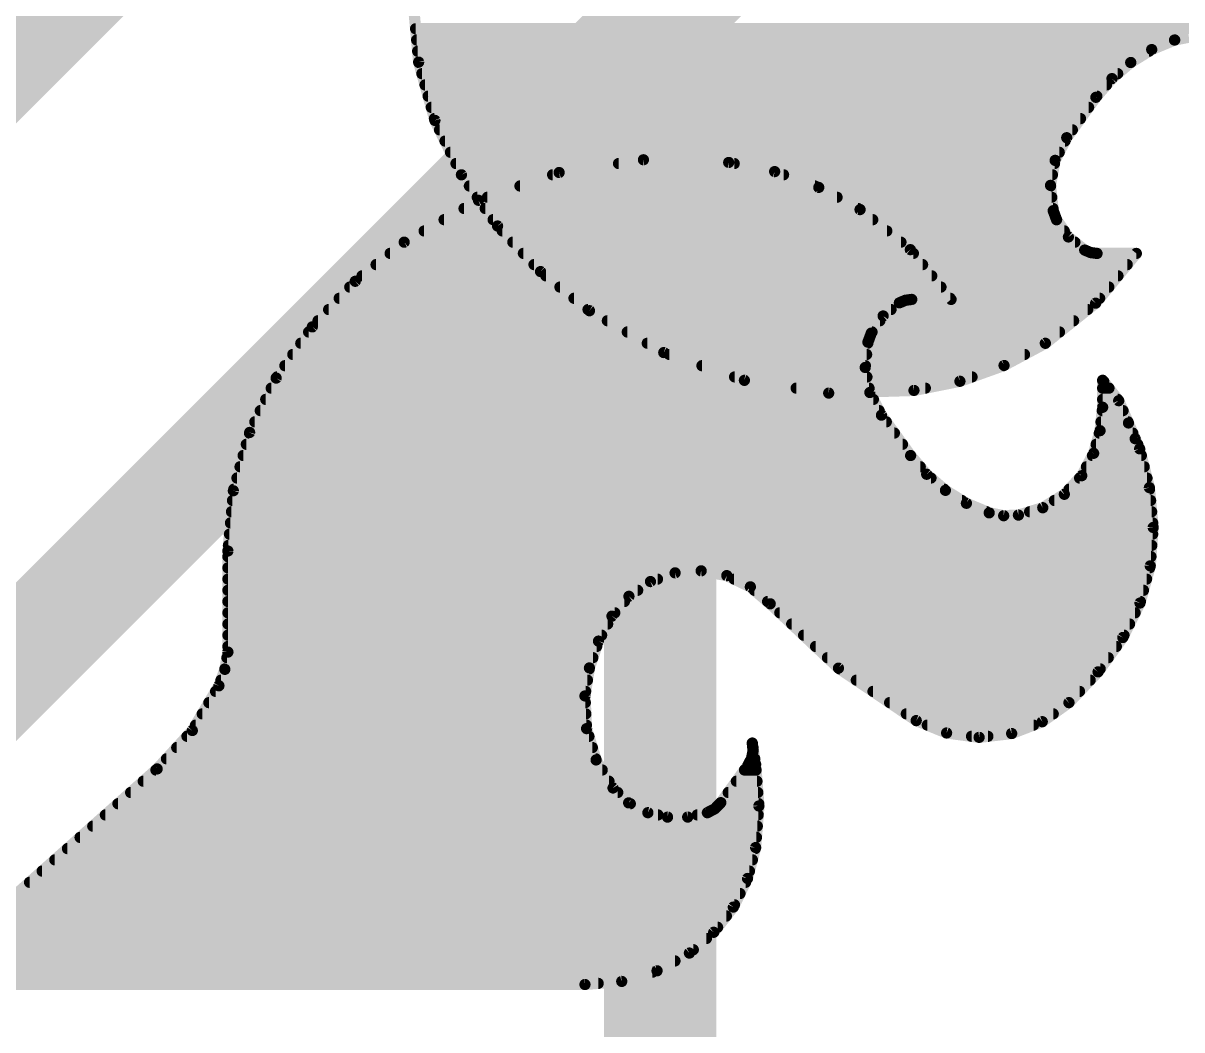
# Model space of a CAD drawing. Extents: x -32 to 75, y -18 to 32.
# Drawn here: x 16.339 to 18.96, y 12.824 to 15.1 of the extents above; entities that cross this region are included whole.
import ezdxf

# ---------------------------------------------------------------- set-up
doc = ezdxf.new("R2010")
doc.units = 0
for name, color, linetype in [('1', 12, 'CONTINUOUS'), ('16', 132, 'CONTINUOUS'), ('21', 53, 'CONTINUOUS'), ('22', 53, 'CONTINUOUS')]:
    doc.layers.add(name, color=color, linetype=linetype)

msp = doc.modelspace()

# ---------------------------------------------------------------- linework, layer by layer
at = {"layer": '1', "const_width": 0.254}
for points in [[(15.875, 14.605), (17.399, 16.129)], [(16.002, 13.335), (18.415, 15.748)]]:
    msp.add_lwpolyline(points, dxfattribs=at)
at = {"layer": '16', "const_width": 0.254}
msp.add_lwpolyline([(17.78, 12.065), (17.78, 29.21)], dxfattribs=at)
at = {"layer": '21', "const_width": 0.0254}
for points in [[(17.2212, 15.1485), (17.2336, 15.0122)], [(17.2267, 15.0876), (19.3135, 15.0876)], [(17.2291, 15.0622), (18.9438, 15.0622)], [(18.8918, 15.0406), (18.9433, 15.0621)], [(18.9433, 15.0621), (18.976, 15.0686)], [(17.2314, 15.0368), (18.8856, 15.0368)], [(18.8443, 15.0113), (18.8918, 15.0406)], [(17.2336, 15.0122), (17.2704, 14.8803)], [(17.2338, 15.0114), (18.8445, 15.0114)], [(18.8019, 14.975), (18.8443, 15.0113)], [(17.2409, 14.986), (18.8148, 14.986)], [(17.248, 14.9606), (18.7896, 14.9606)], [(18.7655, 14.9326), (18.8019, 14.975)], [(17.2551, 14.9352), (18.7677, 14.9352)], [(18.6995, 14.8412), (18.7655, 14.9326)], [(17.2622, 14.9098), (18.749, 14.9098)], [(17.2693, 14.8844), (18.7307, 14.8844)], [(17.2704, 14.8803), (17.3304, 14.7573)], [(17.2808, 14.859), (18.7124, 14.859)], [(17.2932, 14.8336), (18.6956, 14.8336)], [(18.6733, 14.7899), (18.6995, 14.8412)], [(17.3056, 14.8082), (18.6826, 14.8082)], [(17.318, 14.7828), (18.672, 14.7828)], [(18.6629, 14.7333), (18.6733, 14.7899)], [(17.3303, 14.7574), (18.6673, 14.7574)], [(17.3304, 14.7573), (17.4121, 14.6416)], [(17.3483, 14.732), (18.663, 14.732)], [(18.669, 14.6761), (18.6629, 14.7333)], [(17.3662, 14.7066), (18.6657, 14.7066)], [(17.3841, 14.6812), (18.6685, 14.6812)], [(18.6766, 14.6557), (18.669, 14.6761)], [(17.4021, 14.6558), (18.6766, 14.6558)], [(17.4121, 14.6416), (17.5093, 14.5384)], [(18.7034, 14.6168), (18.6766, 14.6557)], [(17.4226, 14.6304), (18.694, 14.6304)], [(18.7401, 14.5872), (18.7034, 14.6168)], [(17.4466, 14.605), (18.7181, 14.605)], [(18.7536, 14.5815), (18.7401, 14.5872)], [(17.4705, 14.5796), (18.7674, 14.5796)], [(18.7681, 14.5795), (18.7536, 14.5815)], [(18.7649, 14.4669), (18.857, 14.5795)], [(18.857, 14.5795), (18.7681, 14.5795)], [(17.4945, 14.5542), (18.8363, 14.5542)], [(17.5093, 14.5384), (17.62, 14.45)], [(17.5214, 14.5288), (18.8155, 14.5288)], [(17.5532, 14.5034), (18.7948, 14.5034)], [(17.585, 14.478), (18.774, 14.478)], [(18.6512, 14.3763), (18.7649, 14.4669)], [(17.6167, 14.4526), (18.7469, 14.4526)], [(17.62, 14.45), (17.7881, 14.3553)], [(17.6605, 14.4272), (18.7151, 14.4272)], [(17.7056, 14.4018), (18.6832, 14.4018)], [(17.7507, 14.3764), (18.6513, 14.3764)], [(18.5578, 14.3262), (18.6512, 14.3763)], [(17.7881, 14.3553), (17.9705, 14.2925)], [(17.8006, 14.351), (18.6041, 14.351)], [(17.8744, 14.3256), (18.5562, 14.3256)], [(18.458, 14.2904), (18.5578, 14.3262)], [(17.9482, 14.3002), (18.4854, 14.3002)], [(17.9705, 14.2925), (18.1612, 14.2637)], [(18.0876, 14.2748), (18.3797, 14.2748)], [(18.354, 14.2697), (18.458, 14.2904)], [(18.1612, 14.2637), (18.354, 14.2697)]]:
    msp.add_lwpolyline(points, dxfattribs=at)
at = {"layer": '21', "const_width": 0.0127}
for points in [[(17.2267, 15.0939, 1), (17.2267, 15.0813)], [(17.2291, 15.0686, 1), (17.2291, 15.0559)], [(18.9421, 15.0683, 1), (18.9445, 15.0559)], [(18.9457, 15.0562, 1), (18.9409, 15.068)], [(18.9438, 15.0559, 1), (18.9438, 15.0686)], [(17.2314, 15.0432, 1), (17.2314, 15.0305)], [(18.8893, 15.0465, 1), (18.8942, 15.0348)], [(18.8856, 15.0305, 1), (18.8856, 15.0432)], [(18.8951, 15.0352, 1), (18.8885, 15.046)], [(17.2397, 15.0139, 1), (17.2275, 15.0105)], [(17.2273, 15.0116, 1), (17.2399, 15.0128)], [(17.2338, 15.0177, 1), (17.2338, 15.0051)], [(18.841, 15.0167, 1), (18.8476, 15.0059)], [(18.8484, 15.0065, 1), (18.8402, 15.0161)], [(18.8445, 15.0051, 1), (18.8445, 15.0177)], [(17.2409, 14.9924, 1), (17.2409, 14.9797)], [(18.8148, 14.9797, 1), (18.8148, 14.9924)], [(17.248, 14.967, 1), (17.248, 14.9543)], [(18.7896, 14.9543, 1), (18.7896, 14.967)], [(18.7978, 14.9798, 1), (18.806, 14.9701)], [(18.8067, 14.9708, 1), (18.7971, 14.9791)], [(17.2551, 14.9415, 1), (17.2551, 14.9289)], [(18.7607, 14.9367, 1), (18.7703, 14.9285)], [(18.7706, 14.9289, 1), (18.7604, 14.9363)], [(18.7677, 14.9289, 1), (18.7677, 14.9415)], [(17.2622, 14.9162, 1), (17.2622, 14.9035)], [(18.749, 14.9035, 1), (18.749, 14.9162)], [(17.2693, 14.8908, 1), (17.2693, 14.8781)], [(17.2761, 14.8831, 1), (17.2647, 14.8776)], [(17.2643, 14.8786, 1), (17.2765, 14.882)], [(18.7307, 14.8781, 1), (18.7307, 14.8908)], [(17.2808, 14.8653, 1), (17.2808, 14.8527)], [(18.7124, 14.8527, 1), (18.7124, 14.8653)], [(17.2932, 14.8399, 1), (17.2932, 14.8273)], [(18.6944, 14.8449, 1), (18.7046, 14.8375)], [(18.7052, 14.8383, 1), (18.6938, 14.8441)], [(18.6956, 14.8273, 1), (18.6956, 14.8399)], [(17.3056, 14.8146, 1), (17.3056, 14.8019)], [(18.6826, 14.8019, 1), (18.6826, 14.8146)], [(17.318, 14.7891, 1), (17.318, 14.7765)], [(18.6677, 14.7928, 1), (18.679, 14.787)], [(18.6796, 14.7888, 1), (18.6671, 14.7911)], [(18.672, 14.7765, 1), (18.672, 14.7891)], [(17.3356, 14.761, 1), (17.3252, 14.7536)], [(17.3303, 14.7637, 1), (17.3303, 14.7511)], [(17.3247, 14.7545, 1), (17.3361, 14.7601)], [(18.6673, 14.7511, 1), (18.6673, 14.7637)], [(17.3483, 14.7384, 1), (17.3483, 14.7257)], [(18.6692, 14.734, 1), (18.6565, 14.7327)], [(18.6566, 14.7345, 1), (18.6691, 14.7322)], [(18.663, 14.7257, 1), (18.663, 14.7384)], [(17.3662, 14.7129, 1), (17.3662, 14.7003)], [(18.6657, 14.7003, 1), (18.6657, 14.7129)], [(17.3841, 14.6875, 1), (17.3841, 14.6749)], [(18.675, 14.6783, 1), (18.663, 14.6739)], [(18.6627, 14.6754, 1), (18.6753, 14.6768)], [(18.6685, 14.6749, 1), (18.6685, 14.6875)], [(17.4021, 14.6622, 1), (17.4021, 14.6495)], [(17.4167, 14.6459, 1), (17.4075, 14.6372)], [(17.4069, 14.6379, 1), (17.4173, 14.6452)], [(18.6818, 14.6593, 1), (18.6714, 14.6521)], [(18.6706, 14.6535, 1), (18.6826, 14.6579)], [(18.6766, 14.6495, 1), (18.6766, 14.6622)], [(17.4226, 14.6367, 1), (17.4226, 14.6241)], [(18.694, 14.6241, 1), (18.694, 14.6367)], [(18.7074, 14.6218, 1), (18.6994, 14.6119)], [(18.6981, 14.6132, 1), (18.7086, 14.6204)], [(17.4466, 14.6113, 1), (17.4466, 14.5987)], [(18.7181, 14.5987, 1), (18.7181, 14.6113)], [(18.7426, 14.593, 1), (18.7376, 14.5814)], [(18.7361, 14.5823, 1), (18.7441, 14.5921)], [(17.4705, 14.586, 1), (17.4705, 14.5733)], [(18.7544, 14.5878, 1), (18.7527, 14.5752)], [(18.7511, 14.5756, 1), (18.7561, 14.5873)], [(18.7681, 14.5859, 1), (18.7681, 14.5732)], [(18.7672, 14.5732, 1), (18.769, 14.5858)], [(18.7674, 14.5733, 1), (18.7674, 14.586)], [(18.8619, 14.5755, 1), (18.8521, 14.5835)], [(18.857, 14.5732, 1), (18.857, 14.5859)], [(17.4945, 14.5606, 1), (17.4945, 14.5479)], [(17.5133, 14.5434, 1), (17.5053, 14.5335)], [(17.5047, 14.5341, 1), (17.5139, 14.5428)], [(18.8363, 14.5479, 1), (18.8363, 14.5606)], [(17.5214, 14.5351, 1), (17.5214, 14.5225)], [(18.8155, 14.5225, 1), (18.8155, 14.5351)], [(17.5532, 14.5098, 1), (17.5532, 14.4971)], [(18.7948, 14.4971, 1), (18.7948, 14.5098)], [(17.585, 14.4844, 1), (17.585, 14.4717)], [(18.76, 14.471, 1), (18.7698, 14.4629)], [(18.7689, 14.462, 1), (18.761, 14.4719)], [(18.774, 14.4717, 1), (18.774, 14.4844)], [(17.6167, 14.4589, 1), (17.6167, 14.4463)], [(17.6231, 14.4555, 1), (17.6169, 14.4445)], [(17.616, 14.445, 1), (17.624, 14.455)], [(18.7469, 14.4463, 1), (18.7469, 14.4589)], [(17.6605, 14.4336, 1), (17.6605, 14.4209)], [(18.7151, 14.4209, 1), (18.7151, 14.4336)], [(17.7056, 14.4082, 1), (17.7056, 14.3955)], [(17.7507, 14.3827, 1), (17.7507, 14.3701)], [(18.6542, 14.3707, 1), (18.6482, 14.3819)], [(18.6513, 14.3701, 1), (18.6513, 14.3827)], [(18.6832, 14.3955, 1), (18.6832, 14.4082)], [(17.7901, 14.3613, 1), (17.786, 14.3493)], [(17.785, 14.3498, 1), (17.7912, 14.3609)], [(17.8006, 14.3574, 1), (17.8006, 14.3447)], [(18.6041, 14.3447, 1), (18.6041, 14.3574)], [(18.6472, 14.3813, 1), (18.6552, 14.3713)], [(17.8744, 14.332, 1), (17.8744, 14.3193)], [(18.5548, 14.3318, 1), (18.5608, 14.3206)], [(18.5599, 14.3202, 1), (18.5556, 14.3321)], [(18.5562, 14.3193, 1), (18.5562, 14.332)], [(17.9482, 14.3065, 1), (17.9482, 14.2939)], [(18.4854, 14.2939, 1), (18.4854, 14.3065)], [(17.9714, 14.2988, 1), (17.9695, 14.2862)], [(17.9684, 14.2865, 1), (17.9725, 14.2985)], [(18.0876, 14.2812, 1), (18.0876, 14.2685)], [(18.3797, 14.2685, 1), (18.3797, 14.2812)], [(18.4558, 14.2963, 1), (18.4601, 14.2844)], [(18.4592, 14.2841, 1), (18.4567, 14.2966)], [(18.161, 14.27, 1), (18.1614, 14.2573)], [(18.1602, 14.2574, 1), (18.1621, 14.2699)], [(18.3528, 14.2759, 1), (18.3552, 14.2635)], [(18.3542, 14.2634, 1), (18.3538, 14.276)]]:
    msp.add_lwpolyline(points, format="xyb", dxfattribs=at)
at = {"layer": '22', "const_width": 0.0254}
for points in [[(17.5514, 14.7625), (17.7421, 14.7913)], [(17.6857, 14.7828), (17.9475, 14.7828)], [(17.7421, 14.7913), (17.9349, 14.7853)], [(17.9349, 14.7853), (18.0389, 14.7646)], [(17.369, 14.6997), (17.5514, 14.7625)], [(17.5366, 14.7574), (18.0591, 14.7574)], [(18.0389, 14.7646), (18.1387, 14.7288)], [(17.4628, 14.732), (18.1299, 14.732)], [(18.1387, 14.7288), (18.2321, 14.6787)], [(17.2009, 14.605), (17.369, 14.6997)], [(17.3891, 14.7066), (18.1801, 14.7066)], [(17.3362, 14.6812), (18.2274, 14.6812)], [(18.2321, 14.6787), (18.3458, 14.5881)], [(17.2911, 14.6558), (18.2608, 14.6558)], [(17.246, 14.6304), (18.2927, 14.6304)], [(17.0902, 14.5166), (17.2009, 14.605)], [(17.2009, 14.605), (18.3246, 14.605)], [(18.3458, 14.5881), (18.4379, 14.4755)], [(17.1691, 14.5796), (18.3527, 14.5796)], [(17.1373, 14.5542), (18.3735, 14.5542)], [(16.993, 14.4134), (17.0902, 14.5166)], [(17.1055, 14.5288), (18.3943, 14.5288)], [(17.0778, 14.5034), (18.4151, 14.5034)], [(17.0539, 14.478), (18.4359, 14.478)], [(18.321, 14.4678), (18.2843, 14.4381)], [(18.3345, 14.4735), (18.321, 14.4678)], [(18.349, 14.4755), (18.3345, 14.4735)], [(18.4379, 14.4755), (18.349, 14.4755)], [(17.0299, 14.4526), (18.3022, 14.4526)], [(18.2843, 14.4381), (18.2575, 14.3993)], [(16.9113, 14.2977), (16.993, 14.4134)], [(17.006, 14.4272), (18.2768, 14.4272)], [(16.9669, 14.3764), (18.2496, 14.3764)], [(16.9848, 14.4018), (18.2592, 14.4018)], [(18.2499, 14.3789), (18.2438, 14.3217)], [(18.2575, 14.3993), (18.2499, 14.3789)], [(16.9489, 14.351), (18.2469, 14.351)], [(16.931, 14.3256), (18.2442, 14.3256)], [(16.8513, 14.1747), (16.9113, 14.2977)], [(16.9131, 14.3002), (18.2477, 14.3002)], [(18.2438, 14.3217), (18.2542, 14.2651)], [(16.9001, 14.2748), (18.2524, 14.2748)], [(18.7808, 14.2316), (18.7808, 14.2926)], [(18.7808, 14.2926), (18.7808, 14.2925)], [(18.7808, 14.2925), (18.7833, 14.29)], [(18.7808, 14.2748), (18.7951, 14.2748)], [(18.7833, 14.29), (18.8171, 14.2465)], [(16.8877, 14.2494), (18.2622, 14.2494)], [(18.2542, 14.2651), (18.2804, 14.2138)], [(18.7808, 14.2494), (18.8149, 14.2494)], [(18.8171, 14.2465), (18.8392, 14.1961)], [(16.8754, 14.224), (18.2752, 14.224)], [(18.7749, 14.1787), (18.7808, 14.2316)], [(18.7799, 14.224), (18.827, 14.224)], [(16.863, 14.1986), (18.2914, 14.1986)], [(18.2804, 14.2138), (18.3464, 14.1224)], [(18.7771, 14.1986), (18.8381, 14.1986)], [(18.8392, 14.1961), (18.8544, 14.1605)], [(16.8145, 14.0428), (16.8513, 14.1747)], [(16.8509, 14.1732), (18.3097, 14.1732)], [(18.7604, 14.1275), (18.7749, 14.1787)], [(18.7733, 14.1732), (18.849, 14.1732)], [(16.8438, 14.1478), (18.3281, 14.1478)], [(18.7661, 14.1478), (18.8601, 14.1478)], [(18.8544, 14.1605), (18.8646, 14.1376)], [(16.8367, 14.1224), (18.3464, 14.1224)], [(18.3464, 14.1224), (18.3828, 14.08)], [(18.7334, 14.0767), (18.7604, 14.1275)], [(18.7577, 14.1224), (18.8684, 14.1224)], [(18.8646, 14.1376), (18.8865, 14.0499)], [(16.8296, 14.097), (18.3682, 14.097)], [(18.7442, 14.097), (18.8748, 14.097)], [(16.8225, 14.0716), (18.3926, 14.0716)], [(18.3828, 14.08), (18.4252, 14.0437)], [(18.6942, 14.0347), (18.7334, 14.0767)], [(18.7286, 14.0716), (18.8811, 14.0716)], [(16.8021, 13.9065), (16.8145, 14.0428)], [(16.8154, 14.0462), (18.4223, 14.0462)], [(18.4252, 14.0437), (18.4727, 14.0144)], [(18.7049, 14.0462), (18.8869, 14.0462)], [(18.8865, 14.0499), (18.8951, 13.9598)], [(16.8125, 14.0208), (18.4623, 14.0208)], [(18.4727, 14.0144), (18.5242, 13.9929)], [(18.6453, 14.0044), (18.6942, 14.0347)], [(18.6717, 14.0208), (18.8893, 14.0208)], [(16.8102, 13.9954), (18.5182, 13.9954)], [(18.5242, 13.9929), (18.5569, 13.9864)], [(18.5569, 13.9864), (18.5903, 13.9878)], [(18.5903, 13.9878), (18.6453, 14.0044)], [(18.6155, 13.9954), (18.8917, 13.9954)], [(16.8079, 13.97), (18.8941, 13.97)], [(18.8951, 13.9598), (18.8885, 13.8729)], [(16.8056, 13.9446), (18.8939, 13.9446)], [(16.8021, 13.6779), (16.8021, 13.9065)], [(16.8033, 13.9192), (18.892, 13.9192)], [(16.8021, 13.8938), (18.8901, 13.8938)], [(16.8021, 13.8684), (18.8872, 13.8684)], [(17.8137, 13.857), (17.758, 13.8374)], [(17.8726, 13.8616), (17.8137, 13.857)], [(17.9306, 13.8509), (17.8726, 13.8616)], [(18.8885, 13.8729), (18.8653, 13.7889)], [(16.8021, 13.843), (17.7739, 13.843)], [(17.758, 13.8374), (17.7093, 13.804)], [(17.984, 13.8254), (17.9306, 13.8509)], [(17.9471, 13.843), (18.8802, 13.843)], [(18.0289, 13.7871), (17.984, 13.8254)], [(16.8021, 13.8176), (17.7291, 13.8176)], [(17.7093, 13.804), (17.6708, 13.7592)], [(17.9931, 13.8176), (18.8732, 13.8176)], [(16.8021, 13.7922), (17.6991, 13.7922)], [(18.0229, 13.7922), (18.8662, 13.7922)], [(18.1833, 13.6416), (18.0289, 13.7871)], [(18.8653, 13.7889), (18.8265, 13.7109)], [(16.8021, 13.7668), (17.6773, 13.7668)], [(17.6708, 13.7592), (17.6404, 13.7028)], [(18.0504, 13.7668), (18.8543, 13.7668)], [(16.8021, 13.7414), (17.6612, 13.7414)], [(18.0774, 13.7414), (18.8417, 13.7414)], [(16.8021, 13.716), (17.6475, 13.716)], [(17.6404, 13.7028), (17.6199, 13.6421)], [(18.1043, 13.716), (18.829, 13.716)], [(18.8265, 13.7109), (18.7705, 13.6332)], [(16.7953, 13.6389), (16.8021, 13.6779)], [(16.8021, 13.6906), (17.6363, 13.6906)], [(18.1313, 13.6906), (18.8119, 13.6906)], [(16.7999, 13.6652), (17.6277, 13.6652)], [(17.6199, 13.6421), (17.6098, 13.5788)], [(18.1583, 13.6652), (18.7935, 13.6652)], [(16.7818, 13.6017), (16.7953, 13.6389)], [(16.7954, 13.6398), (17.6195, 13.6398)], [(18.3591, 13.523), (18.1833, 13.6416)], [(18.186, 13.6398), (18.7752, 13.6398)], [(18.7705, 13.6332), (18.7046, 13.5636)], [(16.7216, 13.5005), (16.7818, 13.6017)], [(16.7864, 13.6144), (17.6155, 13.6144)], [(18.2236, 13.6144), (18.7527, 13.6144)], [(16.7591, 13.5636), (17.6106, 13.5636)], [(16.7742, 13.589), (17.6114, 13.589)], [(17.6098, 13.5788), (17.6135, 13.5048)], [(18.2613, 13.589), (18.7286, 13.589)], [(18.2989, 13.5636), (18.7046, 13.5636)], [(18.7046, 13.5636), (18.6442, 13.5205)], [(16.744, 13.5382), (17.6118, 13.5382)], [(18.3366, 13.5382), (18.6691, 13.5382)], [(16.7289, 13.5128), (17.6131, 13.5128)], [(18.4278, 13.495), (18.3591, 13.523)], [(18.3842, 13.5128), (18.6244, 13.5128)], [(18.6442, 13.5205), (18.575, 13.4937)], [(16.6421, 13.4137), (16.7216, 13.5005)], [(16.7096, 13.4874), (17.6188, 13.4874)], [(17.6135, 13.5048), (17.6351, 13.434)], [(18.5013, 13.4851), (18.4278, 13.495)], [(18.4842, 13.4874), (18.5212, 13.4874)], [(18.575, 13.4937), (18.5013, 13.4851)], [(16.6864, 13.462), (17.6265, 13.462)], [(17.9883, 13.4722), (17.9959, 13.4239)], [(17.99, 13.4545), (17.9883, 13.4722)], [(17.9893, 13.462), (17.9899, 13.462)], [(16.6631, 13.4366), (17.6343, 13.4366)], [(17.6351, 13.434), (17.6733, 13.3706)], [(17.9781, 13.4214), (17.9865, 13.4371)], [(17.9863, 13.4366), (17.9939, 13.4366)], [(17.9865, 13.4371), (17.99, 13.4545)], [(16.0934, 12.9261), (16.6421, 13.4137)], [(16.6393, 13.4112), (17.6488, 13.4112)], [(17.9172, 13.3375), (17.9781, 13.4214)], [(17.9707, 13.4112), (17.9969, 13.4112)], [(17.9959, 13.4239), (18.0033, 13.3299)], [(16.6107, 13.3858), (17.6641, 13.3858)], [(17.9523, 13.3858), (17.9989, 13.3858)], [(16.5821, 13.3604), (17.684, 13.3604)], [(17.6733, 13.3706), (17.7087, 13.3369)], [(17.9338, 13.3604), (18.0009, 13.3604)], [(16.5535, 13.335), (17.7124, 13.335)], [(17.7087, 13.3369), (17.7521, 13.3147)], [(17.9038, 13.3237), (17.9172, 13.3375)], [(17.9148, 13.335), (18.0029, 13.335)], [(18.0033, 13.3299), (17.9959, 13.2359)], [(16.525, 13.3096), (17.775, 13.3096)], [(17.7521, 13.3147), (17.7966, 13.3048)], [(17.7966, 13.3048), (17.8422, 13.3048)], [(17.8422, 13.3048), (17.8867, 13.3147)], [(17.8638, 13.3096), (18.0017, 13.3096)], [(17.8867, 13.3147), (17.9038, 13.3237)], [(16.4964, 13.2842), (17.9997, 13.2842)], [(16.4678, 13.2588), (17.9977, 13.2588)], [(16.4392, 13.2334), (17.9952, 13.2334)], [(17.9959, 13.2359), (17.9775, 13.166)], [(16.4106, 13.208), (17.9886, 13.208)], [(16.382, 13.1826), (17.9819, 13.1826)], [(16.3535, 13.1572), (17.9731, 13.1572)], [(17.9775, 13.166), (17.9454, 13.1012)], [(16.3249, 13.1318), (17.9606, 13.1318)], [(16.2963, 13.1064), (17.948, 13.1064)], [(17.9454, 13.1012), (17.901, 13.0442)], [(16.2677, 13.081), (17.9297, 13.081)], [(16.2391, 13.0556), (17.9099, 13.0556)], [(17.901, 13.0442), (17.846, 12.9972)], [(16.2105, 13.0302), (17.8846, 13.0302)], [(16.182, 13.0048), (17.8549, 13.0048)], [(17.846, 12.9972), (17.7728, 12.9571)], [(16.1534, 12.9794), (17.8135, 12.9794)], [(16.1248, 12.954), (17.7625, 12.954)], [(17.7728, 12.9571), (17.6929, 12.9331)], [(17.6098, 12.9261), (16.0934, 12.9261)], [(16.0962, 12.9286), (17.6397, 12.9286)], [(17.6929, 12.9331), (17.6098, 12.9261)]]:
    msp.add_lwpolyline(points, dxfattribs=at)
at = {"layer": '22', "const_width": 0.0127}
for points in [[(17.6857, 14.7891, 1), (17.6857, 14.7765)], [(17.7423, 14.7977, 1), (17.7419, 14.785)], [(17.743, 14.7851, 1), (17.7411, 14.7976)], [(17.9361, 14.7915, 1), (17.9337, 14.7791)], [(17.9347, 14.779, 1), (17.9351, 14.7916)], [(17.9475, 14.7765, 1), (17.9475, 14.7891)], [(17.5366, 14.7637, 1), (17.5366, 14.7511)], [(17.5504, 14.7688, 1), (17.5523, 14.7562)], [(17.5534, 14.7565, 1), (17.5493, 14.7685)], [(18.041, 14.7706, 1), (18.0367, 14.7587)], [(18.0376, 14.7584, 1), (18.0401, 14.7709)], [(18.0591, 14.7511, 1), (18.0591, 14.7637)], [(17.4628, 14.7384, 1), (17.4628, 14.7257)], [(18.1299, 14.7257, 1), (18.1299, 14.7384)], [(18.1417, 14.7344, 1), (18.1357, 14.7232)], [(18.1365, 14.7229, 1), (18.1408, 14.7348)], [(17.3669, 14.7057, 1), (17.371, 14.6937)], [(17.3721, 14.6941, 1), (17.3659, 14.7052)], [(17.3891, 14.7129, 1), (17.3891, 14.7003)], [(18.1801, 14.7003, 1), (18.1801, 14.7129)], [(17.3362, 14.6875, 1), (17.3362, 14.6749)], [(18.2361, 14.6837, 1), (18.2281, 14.6737)], [(18.2274, 14.6749, 1), (18.2274, 14.6875)], [(18.2291, 14.6731, 1), (18.2351, 14.6843)], [(17.2911, 14.6622, 1), (17.2911, 14.6495)], [(18.2608, 14.6495, 1), (18.2608, 14.6622)], [(17.246, 14.6367, 1), (17.246, 14.6241)], [(18.2927, 14.6241, 1), (18.2927, 14.6367)], [(17.1978, 14.6105, 1), (17.204, 14.5995)], [(17.2009, 14.6113, 1), (17.2009, 14.5987)], [(17.2049, 14.6, 1), (17.1969, 14.61)], [(18.3246, 14.5987, 1), (18.3246, 14.6113)], [(18.3507, 14.5921, 1), (18.3409, 14.584)], [(18.3419, 14.5831, 1), (18.3498, 14.593)], [(17.1691, 14.586, 1), (17.1691, 14.5733)], [(18.3527, 14.5733, 1), (18.3527, 14.586)], [(17.1373, 14.5606, 1), (17.1373, 14.5479)], [(18.3735, 14.5479, 1), (18.3735, 14.5606)], [(17.0862, 14.5215, 1), (17.0942, 14.5116)], [(17.0948, 14.5122, 1), (17.0856, 14.5209)], [(17.1055, 14.5351, 1), (17.1055, 14.5225)], [(18.3943, 14.5225, 1), (18.3943, 14.5351)], [(17.0778, 14.5098, 1), (17.0778, 14.4971)], [(18.4151, 14.4971, 1), (18.4151, 14.5098)], [(17.0539, 14.4844, 1), (17.0539, 14.4717)], [(18.3185, 14.4736, 1), (18.3235, 14.462)], [(18.325, 14.4629, 1), (18.317, 14.4727)], [(18.3336, 14.4798, 1), (18.3353, 14.4672)], [(18.337, 14.4677, 1), (18.332, 14.4794)], [(18.349, 14.4818, 1), (18.349, 14.4692)], [(18.3499, 14.4692, 1), (18.3481, 14.4818)], [(18.433, 14.4715, 1), (18.4428, 14.4795)], [(18.4359, 14.4717, 1), (18.4359, 14.4844)], [(18.4379, 14.4692, 1), (18.4379, 14.4818)], [(17.0299, 14.4589, 1), (17.0299, 14.4463)], [(18.2803, 14.4431, 1), (18.2883, 14.4332)], [(18.2895, 14.4345, 1), (18.2791, 14.4417)], [(18.3022, 14.4463, 1), (18.3022, 14.4589)], [(16.9884, 14.4178, 1), (16.9977, 14.4091)], [(16.9982, 14.4098, 1), (16.9878, 14.4171)], [(17.006, 14.4336, 1), (17.006, 14.4209)], [(18.2768, 14.4209, 1), (18.2768, 14.4336)], [(16.9669, 14.3827, 1), (16.9669, 14.3701)], [(16.9848, 14.4082, 1), (16.9848, 14.3955)], [(18.2562, 14.3782, 1), (18.2436, 14.3796)], [(18.2496, 14.3701, 1), (18.2496, 14.3827)], [(18.2523, 14.4029, 1), (18.2627, 14.3957)], [(18.2635, 14.3971, 1), (18.2515, 14.4015)], [(18.2592, 14.3955, 1), (18.2592, 14.4082)], [(16.9489, 14.3574, 1), (16.9489, 14.3447)], [(18.2439, 14.3811, 1), (18.2559, 14.3767)], [(18.2469, 14.3447, 1), (18.2469, 14.3574)], [(16.931, 14.332, 1), (16.931, 14.3193)], [(18.2442, 14.3193, 1), (18.2442, 14.332)], [(16.917, 14.2949, 1), (16.9056, 14.3005)], [(16.9131, 14.3065, 1), (16.9131, 14.2939)], [(18.25, 14.3228, 1), (18.2375, 14.3205)], [(18.2374, 14.3223, 1), (18.2501, 14.321)], [(18.2477, 14.2939, 1), (18.2477, 14.3065)], [(16.9001, 14.2812, 1), (16.9001, 14.2685)], [(16.9061, 14.3014, 1), (16.9165, 14.294)], [(18.2524, 14.2685, 1), (18.2524, 14.2812)], [(18.7872, 14.2926, 1), (18.7744, 14.2926)], [(18.7872, 14.2926, 1), (18.7744, 14.2926)], [(18.7744, 14.2925, 1), (18.7872, 14.2925)], [(18.7853, 14.297, 1), (18.7763, 14.288)], [(18.7808, 14.2812, 1), (18.7808, 14.2685)], [(18.7883, 14.2939, 1), (18.7783, 14.2861)], [(18.7788, 14.2855, 1), (18.7878, 14.2945)], [(18.7951, 14.2685, 1), (18.7951, 14.2812)], [(16.8877, 14.2558, 1), (16.8877, 14.2431)], [(18.2599, 14.268, 1), (18.2486, 14.2622)], [(18.248, 14.2639, 1), (18.2605, 14.2662)], [(18.2622, 14.2431, 1), (18.2622, 14.2558)], [(18.7808, 14.2558, 1), (18.7808, 14.2431)], [(18.8229, 14.2491, 1), (18.8113, 14.244)], [(18.8149, 14.2431, 1), (18.8149, 14.2558)], [(16.8754, 14.2303, 1), (16.8754, 14.2177)], [(18.2752, 14.2177, 1), (18.2752, 14.2303)], [(18.7799, 14.2303, 1), (18.7799, 14.2177)], [(18.7744, 14.2316, 1), (18.7872, 14.2316)], [(18.7871, 14.2309, 1), (18.7745, 14.2323)], [(18.8121, 14.2426, 1), (18.8221, 14.2504)], [(18.827, 14.2177, 1), (18.827, 14.2303)], [(16.863, 14.205, 1), (16.863, 14.1923)], [(18.2855, 14.2175, 1), (18.2753, 14.2101)], [(18.2747, 14.2109, 1), (18.2861, 14.2167)], [(18.2914, 14.1923, 1), (18.2914, 14.205)], [(18.7771, 14.205, 1), (18.7771, 14.1923)], [(18.845, 14.1986, 1), (18.8334, 14.1936)], [(18.8381, 14.1923, 1), (18.8381, 14.205)], [(16.8509, 14.1796, 1), (16.8509, 14.1669)], [(16.8456, 14.1774, 1), (16.857, 14.1719)], [(16.8574, 14.173, 1), (16.8452, 14.1764)], [(18.3097, 14.1669, 1), (18.3097, 14.1796)], [(18.7733, 14.1796, 1), (18.7733, 14.1669)], [(18.7686, 14.1794, 1), (18.7812, 14.178)], [(18.781, 14.177, 1), (18.7688, 14.1804)], [(18.8334, 14.1936, 1), (18.845, 14.1986)], [(18.849, 14.1669, 1), (18.849, 14.1796)], [(16.8438, 14.1541, 1), (16.8438, 14.1415)], [(18.3281, 14.1415, 1), (18.3281, 14.1541)], [(18.7661, 14.1541, 1), (18.7661, 14.1415)], [(18.8602, 14.1631, 1), (18.8486, 14.1579)], [(18.8486, 14.158, 1), (18.8602, 14.163)], [(18.8601, 14.1415, 1), (18.8601, 14.1541)], [(16.8367, 14.1288, 1), (16.8367, 14.1161)], [(18.3512, 14.1265, 1), (18.3416, 14.1183)], [(18.3413, 14.1187, 1), (18.3515, 14.1261)], [(18.3464, 14.1161, 1), (18.3464, 14.1288)], [(18.7577, 14.1288, 1), (18.7577, 14.1161)], [(18.7543, 14.1292, 1), (18.7665, 14.1258)], [(18.766, 14.1245, 1), (18.7548, 14.1305)], [(18.8708, 14.1391, 1), (18.8584, 14.1361)], [(18.8588, 14.135, 1), (18.8704, 14.1402)], [(18.8684, 14.1161, 1), (18.8684, 14.1288)], [(16.8296, 14.1034, 1), (16.8296, 14.0907)], [(18.3682, 14.0907, 1), (18.3682, 14.1034)], [(18.7442, 14.1034, 1), (18.7442, 14.0907)], [(18.8748, 14.0907, 1), (18.8748, 14.1034)], [(16.8225, 14.0779, 1), (16.8225, 14.0653)], [(18.3869, 14.0849, 1), (18.3787, 14.0752)], [(18.378, 14.0759, 1), (18.3876, 14.0842)], [(18.3926, 14.0653, 1), (18.3926, 14.0779)], [(18.7286, 14.0779, 1), (18.7286, 14.0653)], [(18.7278, 14.0797, 1), (18.739, 14.0738)], [(18.7381, 14.0724, 1), (18.7288, 14.0811)], [(18.8811, 14.0653, 1), (18.8811, 14.0779)], [(16.8208, 14.0422, 1), (16.8082, 14.0434)], [(16.8084, 14.0445, 1), (16.8206, 14.0411)], [(16.8154, 14.0526, 1), (16.8154, 14.0399)], [(18.4285, 14.0491, 1), (18.4219, 14.0383)], [(18.4211, 14.0389, 1), (18.4293, 14.0485)], [(18.4223, 14.0399, 1), (18.4223, 14.0526)], [(18.7049, 14.0526, 1), (18.7049, 14.0399)], [(18.8929, 14.0505, 1), (18.8802, 14.0492)], [(18.8804, 14.0483, 1), (18.8927, 14.0514)], [(18.8869, 14.0399, 1), (18.8869, 14.0526)], [(16.8125, 14.0272, 1), (16.8125, 14.0145)], [(18.4623, 14.0145, 1), (18.4623, 14.0272)], [(18.4751, 14.0202, 1), (18.4702, 14.0085)], [(18.4694, 14.009, 1), (18.476, 14.0198)], [(18.6717, 14.0272, 1), (18.6717, 14.0145)], [(18.6895, 14.0391, 1), (18.6988, 14.0304)], [(18.6975, 14.0294, 1), (18.6908, 14.0401)], [(18.8893, 14.0145, 1), (18.8893, 14.0272)], [(16.8102, 14.0017, 1), (16.8102, 13.9891)], [(18.5254, 13.9991, 1), (18.523, 13.9867)], [(18.5182, 13.9891, 1), (18.5182, 14.0017)], [(18.5218, 13.987, 1), (18.5266, 13.9988)], [(18.5567, 13.9927, 1), (18.5572, 13.98)], [(18.5557, 13.9802, 1), (18.5582, 13.9926)], [(18.5885, 13.9939, 1), (18.5921, 13.9817)], [(18.5906, 13.9815, 1), (18.59, 13.9941)], [(18.6155, 14.0017, 1), (18.6155, 13.9891)], [(18.642, 14.0098, 1), (18.6487, 13.999)], [(18.6472, 13.9983, 1), (18.6435, 14.0105)], [(18.8917, 13.9891, 1), (18.8917, 14.0017)], [(16.8079, 13.9764, 1), (16.8079, 13.9637)], [(18.9014, 13.9593, 1), (18.8888, 13.9603)], [(18.8941, 13.9637, 1), (18.8941, 13.9764)], [(16.8056, 13.951, 1), (16.8056, 13.9383)], [(18.8888, 13.9592, 1), (18.9014, 13.9604)], [(18.8939, 13.9383, 1), (18.8939, 13.951)], [(16.8085, 13.9065, 1), (16.7957, 13.9065)], [(16.8033, 13.9255, 1), (16.8033, 13.9129)], [(18.892, 13.9129, 1), (18.892, 13.9255)], [(16.7958, 13.9071, 1), (16.8084, 13.9059)], [(16.8021, 13.9002, 1), (16.8021, 13.8875)], [(18.8901, 13.8875, 1), (18.8901, 13.9002)], [(16.8021, 13.8748, 1), (16.8021, 13.8621)], [(17.8132, 13.8634, 1), (17.8142, 13.8507)], [(17.8158, 13.8511, 1), (17.8116, 13.863)], [(17.8737, 13.8679, 1), (17.8714, 13.8554)], [(17.8731, 13.8553, 1), (17.8721, 13.868)], [(18.8821, 13.8734, 1), (18.8948, 13.8724)], [(18.8946, 13.8712, 1), (18.8824, 13.8746)], [(18.8872, 13.8621, 1), (18.8872, 13.8748)], [(16.8021, 13.8493, 1), (16.8021, 13.8367)], [(17.7559, 13.8434, 1), (17.7601, 13.8314)], [(17.7616, 13.8322, 1), (17.7544, 13.8426)], [(17.7739, 13.8367, 1), (17.7739, 13.8493)], [(17.9334, 13.8566, 1), (17.9279, 13.8451)], [(17.9295, 13.8446, 1), (17.9318, 13.8571)], [(17.9471, 13.8493, 1), (17.9471, 13.8367)], [(17.9881, 13.8303, 1), (17.9798, 13.8206)], [(18.8802, 13.8367, 1), (18.8802, 13.8493)], [(16.8021, 13.8239, 1), (16.8021, 13.8113)], [(17.7057, 13.8093, 1), (17.7128, 13.7988)], [(17.7141, 13.7999, 1), (17.7044, 13.8082)], [(17.7291, 13.8113, 1), (17.7291, 13.8239)], [(17.9812, 13.8197, 1), (17.9867, 13.8312)], [(17.9931, 13.8239, 1), (17.9931, 13.8113)], [(18.8732, 13.8113, 1), (18.8732, 13.8239)], [(16.8021, 13.7986, 1), (16.8021, 13.7859)], [(17.6991, 13.7859, 1), (17.6991, 13.7986)], [(18.0229, 13.7986, 1), (18.0229, 13.7859)], [(18.0333, 13.7917, 1), (18.0245, 13.7825)], [(18.0248, 13.7823, 1), (18.033, 13.7919)], [(18.8592, 13.7906, 1), (18.8714, 13.7872)], [(18.871, 13.7861, 1), (18.8596, 13.7917)], [(18.8662, 13.7859, 1), (18.8662, 13.7986)], [(16.8021, 13.7731, 1), (16.8021, 13.7605)], [(17.666, 13.7633, 1), (17.6756, 13.7551)], [(17.6764, 13.7562, 1), (17.6652, 13.7622)], [(17.6773, 13.7605, 1), (17.6773, 13.7731)], [(18.0504, 13.7731, 1), (18.0504, 13.7605)], [(18.8543, 13.7605, 1), (18.8543, 13.7731)], [(16.8021, 13.7477, 1), (16.8021, 13.7351)], [(17.6612, 13.7351, 1), (17.6612, 13.7477)], [(18.0774, 13.7477, 1), (18.0774, 13.7351)], [(18.8417, 13.7351, 1), (18.8417, 13.7477)], [(16.8021, 13.7224, 1), (16.8021, 13.7097)], [(17.6348, 13.7058, 1), (17.646, 13.6998)], [(17.6464, 13.7008, 1), (17.6344, 13.7048)], [(17.6475, 13.7097, 1), (17.6475, 13.7224)], [(18.1043, 13.7224, 1), (18.1043, 13.7097)], [(18.8208, 13.7137, 1), (18.8322, 13.7081)], [(18.8317, 13.7072, 1), (18.8213, 13.7146)], [(18.829, 13.7097, 1), (18.829, 13.7224)], [(16.7957, 13.6779, 1), (16.8085, 13.6779)], [(16.8021, 13.6969, 1), (16.8021, 13.6843)], [(16.8084, 13.6768, 1), (16.7958, 13.679)], [(17.6363, 13.6843, 1), (17.6363, 13.6969)], [(18.1313, 13.6969, 1), (18.1313, 13.6843)], [(18.8119, 13.6843, 1), (18.8119, 13.6969)], [(16.7999, 13.6715, 1), (16.7999, 13.6589)], [(17.6261, 13.6411, 1), (17.6136, 13.6431)], [(17.6277, 13.6589, 1), (17.6277, 13.6715)], [(18.1583, 13.6715, 1), (18.1583, 13.6589)], [(18.7935, 13.6589, 1), (18.7935, 13.6715)], [(16.789, 13.64, 1), (16.8015, 13.6378)], [(16.7954, 13.6462, 1), (16.7954, 13.6335)], [(16.8012, 13.6368, 1), (16.7893, 13.6411)], [(17.6139, 13.6441, 1), (17.6259, 13.6401)], [(17.6195, 13.6335, 1), (17.6195, 13.6462)], [(18.1868, 13.6469, 1), (18.1797, 13.6364)], [(18.1789, 13.637, 1), (18.1876, 13.6462)], [(18.186, 13.6462, 1), (18.186, 13.6335)], [(18.7653, 13.6369, 1), (18.7756, 13.6295)], [(18.7751, 13.6288, 1), (18.7658, 13.6376)], [(18.7752, 13.6335, 1), (18.7752, 13.6462)], [(16.7758, 13.6039, 1), (16.7878, 13.5995)], [(16.7873, 13.5985, 1), (16.7763, 13.6049)], [(16.7864, 13.6207, 1), (16.7864, 13.6081)], [(17.6155, 13.6081, 1), (17.6155, 13.6207)], [(18.2236, 13.6207, 1), (18.2236, 13.6081)], [(18.7527, 13.6081, 1), (18.7527, 13.6207)], [(16.7591, 13.57, 1), (16.7591, 13.5573)], [(16.7742, 13.5953, 1), (16.7742, 13.5827)], [(17.6161, 13.5791, 1), (17.6035, 13.5785)], [(17.6035, 13.5798, 1), (17.6161, 13.5778)], [(17.6106, 13.5573, 1), (17.6106, 13.57)], [(17.6114, 13.5827, 1), (17.6114, 13.5953)], [(18.2613, 13.5953, 1), (18.2613, 13.5827)], [(18.2989, 13.57, 1), (18.2989, 13.5573)], [(18.7083, 13.5584, 1), (18.7009, 13.5688)], [(18.7046, 13.5573, 1), (18.7046, 13.57)], [(18.7286, 13.5827, 1), (18.7286, 13.5953)], [(16.744, 13.5445, 1), (16.744, 13.5319)], [(17.6118, 13.5319, 1), (17.6118, 13.5445)], [(18.3366, 13.5445, 1), (18.3366, 13.5319)], [(18.6691, 13.5319, 1), (18.6691, 13.5445)], [(18.7, 13.568, 1), (18.7092, 13.5592)], [(16.7289, 13.5191, 1), (16.7289, 13.5065)], [(17.6131, 13.5065, 1), (17.6131, 13.5191)], [(18.3615, 13.5289, 1), (18.3567, 13.5171)], [(18.3555, 13.5177, 1), (18.3627, 13.5283)], [(18.3842, 13.5191, 1), (18.3842, 13.5065)], [(18.6244, 13.5065, 1), (18.6244, 13.5191)], [(18.6405, 13.5256, 1), (18.6479, 13.5153)], [(18.6465, 13.5145, 1), (18.6419, 13.5264)], [(16.7096, 13.4938, 1), (16.7096, 13.4811)], [(16.7162, 13.5038, 1), (16.7271, 13.4973)], [(16.7263, 13.4962, 1), (16.7169, 13.5048)], [(17.6071, 13.5045, 1), (17.6198, 13.5052)], [(17.6195, 13.5067, 1), (17.6074, 13.503)], [(17.6188, 13.4811, 1), (17.6188, 13.4938)], [(18.4287, 13.5013, 1), (18.427, 13.4887)], [(18.4254, 13.4892, 1), (18.4302, 13.5009)], [(18.4842, 13.4938, 1), (18.4842, 13.4811)], [(18.5006, 13.4914, 1), (18.5021, 13.4788)], [(18.5005, 13.4788, 1), (18.5022, 13.4914)], [(18.5212, 13.4811, 1), (18.5212, 13.4938)], [(18.5727, 13.4997, 1), (18.5773, 13.4878)], [(18.5758, 13.4874, 1), (18.5743, 13.5)], [(16.6864, 13.4684, 1), (16.6864, 13.4557)], [(17.6265, 13.4557, 1), (17.6265, 13.4684)], [(17.9946, 13.4732, 1), (17.982, 13.4712)], [(17.9946, 13.4728, 1), (17.982, 13.4716)], [(17.9893, 13.4684, 1), (17.9893, 13.4557)], [(17.9899, 13.4557, 1), (17.9899, 13.4684)], [(16.6631, 13.4429, 1), (16.6631, 13.4303)], [(17.6405, 13.4373, 1), (17.6296, 13.4307)], [(17.6343, 13.4303, 1), (17.6343, 13.4429)], [(17.9863, 13.4429, 1), (17.9863, 13.4303)], [(17.9921, 13.4341, 1), (17.9809, 13.4401)], [(17.9837, 13.4539, 1), (17.9963, 13.4551)], [(17.9962, 13.4532, 1), (17.9838, 13.4558)], [(17.9939, 13.4303, 1), (17.9939, 13.4429)], [(16.6393, 13.4176, 1), (16.6393, 13.4049)], [(16.6374, 13.418, 1), (16.6468, 13.4094)], [(16.6463, 13.409, 1), (16.6379, 13.4184)], [(17.629, 13.4322, 1), (17.6412, 13.4359)], [(17.6488, 13.4049, 1), (17.6488, 13.4176)], [(17.9707, 13.4176, 1), (17.9707, 13.4049)], [(17.9725, 13.4244, 1), (17.9837, 13.4184)], [(17.9832, 13.4177, 1), (17.973, 13.4251)], [(17.9803, 13.4383, 1), (17.9927, 13.4358)], [(18.0022, 13.4244, 1), (17.9896, 13.4234)], [(17.9896, 13.4229, 1), (18.0022, 13.4249)], [(17.9969, 13.4049, 1), (17.9969, 13.4176)], [(16.6107, 13.3922, 1), (16.6107, 13.3795)], [(17.6641, 13.3795, 1), (17.6641, 13.3922)], [(17.9523, 13.3922, 1), (17.9523, 13.3795)], [(17.9989, 13.3795, 1), (17.9989, 13.3922)], [(16.5821, 13.3667, 1), (16.5821, 13.3541)], [(17.6777, 13.3752, 1), (17.6689, 13.366)], [(17.6679, 13.3673, 1), (17.6787, 13.3739)], [(17.684, 13.3541, 1), (17.684, 13.3667)], [(17.9338, 13.3667, 1), (17.9338, 13.3541)], [(18.0009, 13.3541, 1), (18.0009, 13.3667)], [(16.5535, 13.3414, 1), (16.5535, 13.3287)], [(17.7115, 13.3426, 1), (17.7058, 13.3313)], [(17.7043, 13.3323, 1), (17.713, 13.3415)], [(17.7124, 13.3287, 1), (17.7124, 13.3414)], [(17.9148, 13.3414, 1), (17.9148, 13.3287)], [(17.9121, 13.3412, 1), (17.9223, 13.3338)], [(17.9217, 13.3331, 1), (17.9127, 13.3419)], [(18.0096, 13.3294, 1), (17.9969, 13.3304)], [(18.0029, 13.3287, 1), (18.0029, 13.3414)], [(16.525, 13.316, 1), (16.525, 13.3033)], [(17.7535, 13.3209, 1), (17.7507, 13.3085)], [(17.7492, 13.309, 1), (17.755, 13.3204)], [(17.775, 13.3033, 1), (17.775, 13.316)], [(17.7966, 13.3111, 1), (17.7966, 13.2984)], [(17.7952, 13.2986, 1), (17.798, 13.311)], [(17.8408, 13.311, 1), (17.8436, 13.2986)], [(17.8422, 13.2984, 1), (17.8422, 13.3111)], [(17.8638, 13.316, 1), (17.8638, 13.3033)], [(17.8837, 13.3203, 1), (17.8897, 13.3091)], [(17.8881, 13.3085, 1), (17.8853, 13.3209)], [(17.8992, 13.3281, 1), (17.9083, 13.3193)], [(17.9067, 13.3181, 1), (17.9008, 13.3293)], [(17.9969, 13.3294, 1), (18.0096, 13.3304)], [(18.0017, 13.3033, 1), (18.0017, 13.316)], [(16.4964, 13.2905, 1), (16.4964, 13.2779)], [(17.9997, 13.2779, 1), (17.9997, 13.2905)], [(16.4678, 13.2652, 1), (16.4678, 13.2525)], [(17.9977, 13.2525, 1), (17.9977, 13.2652)], [(16.4392, 13.2398, 1), (16.4392, 13.2271)], [(17.9896, 13.2364, 1), (18.0022, 13.2354)], [(18.002, 13.2343, 1), (17.9898, 13.2375)], [(17.9952, 13.2271, 1), (17.9952, 13.2398)], [(16.4106, 13.2143, 1), (16.4106, 13.2017)], [(17.9886, 13.2017, 1), (17.9886, 13.2143)], [(16.382, 13.189, 1), (16.382, 13.1763)], [(17.9819, 13.1763, 1), (17.9819, 13.189)], [(16.3535, 13.1636, 1), (16.3535, 13.1509)], [(17.9713, 13.1676, 1), (17.9836, 13.1644)], [(17.9832, 13.1632, 1), (17.9718, 13.1688)], [(17.9731, 13.1509, 1), (17.9731, 13.1636)], [(17.9606, 13.1255, 1), (17.9606, 13.1381)], [(17.9397, 13.104, 1), (17.9511, 13.0984)], [(17.9504, 13.0973, 1), (17.9404, 13.1051)], [(17.948, 13.1001, 1), (17.948, 13.1128)], [(17.9297, 13.0747, 1), (17.9297, 13.0874)], [(17.896, 13.0481, 1), (17.906, 13.0403)], [(17.9051, 13.0393, 1), (17.8969, 13.049)], [(17.9099, 13.0493, 1), (17.9099, 13.0619)], [(17.8846, 13.0239, 1), (17.8846, 13.0366)], [(17.8419, 13.002, 1), (17.8501, 12.9924)], [(17.8491, 12.9916, 1), (17.8429, 13.0028)], [(17.8549, 12.9985, 1), (17.8549, 13.0112)], [(17.8135, 12.9731, 1), (17.8135, 12.9857)], [(17.7625, 12.9477, 1), (17.7625, 12.9604)], [(17.7698, 12.9627, 1), (17.7759, 12.9515)], [(17.7747, 12.951, 1), (17.771, 12.9632)], [(17.6093, 12.9324, 1), (17.6103, 12.9198)], [(17.6098, 12.9198, 1), (17.6098, 12.9324)], [(17.6397, 12.9223, 1), (17.6397, 12.935)], [(17.6911, 12.9391, 1), (17.6948, 12.927)], [(17.6935, 12.9267, 1), (17.6924, 12.9394)]]:
    msp.add_lwpolyline(points, format="xyb", dxfattribs=at)

doc.saveas('drawing.dxf')
